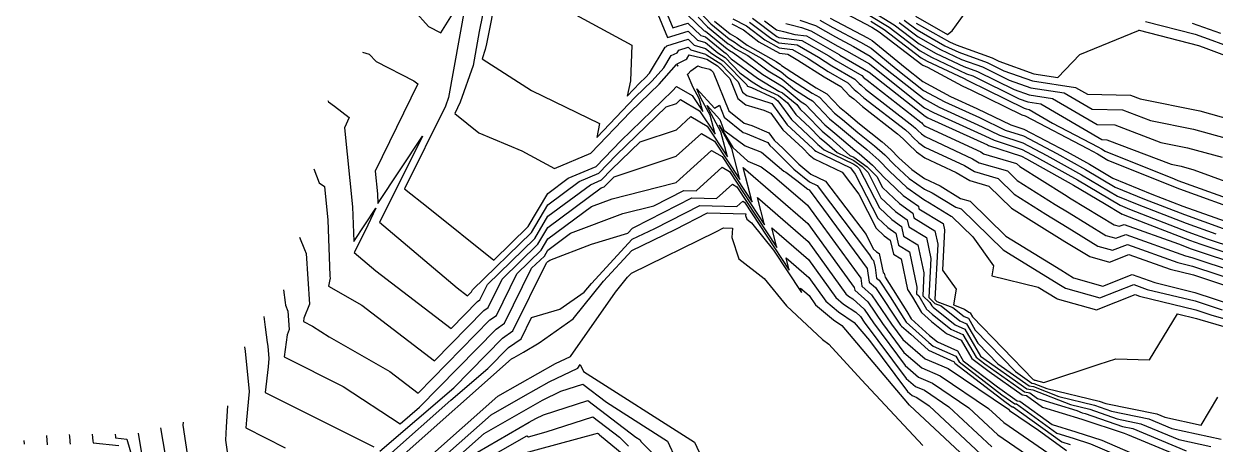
# Model space of a CAD drawing. Header units: millimetres. Extents: x 1157528 to 1158127, y 1280646 to 1281429.
# Drawn here: x 1157611.9 to 1157721, y 1280957.2 to 1280995.7 of the extents above; entities that cross this region are included whole.
import ezdxf

# ---------------------------------------------------------------- set-up
doc = ezdxf.new("R2010")
doc.units = ezdxf.units.MM
doc.layers.add('OCTUBRE', color=31, linetype='Continuous')

msp = doc.modelspace()

# ---------------------------------------------------------------- linework, layer by layer
at = {"layer": 'OCTUBRE', "flags": 128}
for points, elevation in [([(1157693.52, 1280996.44), (1157696.47, 1280994.77), (1157696.9, 1280995.09), (1157700.05, 1280999.52)], 421), ([(1157654.25, 1280998.22), (1157653.61, 1280995.02), (1157653.05, 1280991.92), (1157651.88, 1280988.55), (1157651.37, 1280987.51), (1157653.59, 1280985.76), (1157657.52, 1280984.1), (1157660.49, 1280982.48), (1157663.81, 1280983.89), (1157667.45, 1280987.67), (1157670.07, 1280990.21), (1157671.65, 1280992), (1157671.74, 1280991.95), (1157671.79, 1280991.86), (1157671.78, 1280991.93), (1157671.74, 1280991.99), (1157671.71, 1280992.06), (1157672.53, 1280992.46), (1157672.6, 1280992.54), (1157672.82, 1280992.9), (1157673.97, 1280992.63), (1157674.19, 1280992.55), (1157674.44, 1280992.49), (1157675.43, 1280991.89), (1157676.55, 1280990.73), (1157677.29, 1280988.9), (1157678.01, 1280988.32), (1157679.66, 1280987.81), (1157680.3, 1280987.54), (1157681.4, 1280986.02), (1157683.21, 1280984.33), (1157683.81, 1280983.73), (1157684.26, 1280983.36), (1157686.83, 1280982.13), (1157688.34, 1280980.12), (1157689.95, 1280977), (1157690.66, 1280976.32), (1157691.23, 1280975.92), (1157691.51, 1280974.62), (1157692.21, 1280974.19), (1157692.81, 1280971.39), (1157693.26, 1280970.68), (1157694.08, 1280969.29), (1157694.99, 1280968.47), (1157696.36, 1280967.37), (1157697.71, 1280966.76), (1157698.69, 1280965.07), (1157700.26, 1280963.87), (1157703.28, 1280961.74), (1157703.68, 1280961.67), (1157705.15, 1280960.61), (1157708.75, 1280959.5), (1157712.63, 1280958.22), (1157712.92, 1280958.1), (1157718.67, 1280955.71)], 434.5), ([(1157655.2, 1280998.53), (1157654.27, 1280993.91), (1157654.17, 1280993.39), (1157653.88, 1280992.54), (1157658.41, 1280989.63), (1157664.63, 1280986.61), (1157664.36, 1280985.33), (1157667.89, 1280989), (1157669.45, 1280990.52), (1157670.5, 1280991.7), (1157671.17, 1280992.82), (1157671.72, 1280993.07), (1157671.88, 1280993.32), (1157672.74, 1280993.59), (1157672.99, 1280993.35), (1157674.32, 1280992.96), (1157674.35, 1280992.93), (1157674.41, 1280992.89), (1157675.72, 1280992.08), (1157677.32, 1280990.43), (1157677.71, 1280989.47), (1157678.09, 1280989.16), (1157680.21, 1280988.51), (1157680.39, 1280988.44), (1157681.8, 1280986.49), (1157684.11, 1280984.33), (1157684.28, 1280984.16), (1157684.41, 1280984.06), (1157687.59, 1280982.54), (1157688.01, 1280981.97), (1157690.09, 1280977.93), (1157691.01, 1280977.06), (1157691.74, 1280976.54), (1157691.98, 1280975.45), (1157692.99, 1280974.84), (1157693.67, 1280971.6), (1157693.64, 1280970.99), (1157693.83, 1280970.81), (1157694.55, 1280969.59), (1157695.07, 1280969.12), (1157696.77, 1280967.76), (1157697.88, 1280967.26), (1157699.08, 1280965.18), (1157699.87, 1280964.57), (1157703.51, 1280962.01), (1157703.99, 1280961.93), (1157704.71, 1280961.41), (1157708.3, 1280960.3), (1157708.8, 1280960.1), (1157709.05, 1280960.04), (1157712.49, 1280958.84), (1157713.43, 1280958.64), (1157718.29, 1280956.62)], 434), ([(1157658.8, 1280998.59), (1157667.57, 1280993.77), (1157667.45, 1280990.5), (1157667.16, 1280989.11), (1157668.32, 1280990.32), (1157668.84, 1280990.82), (1157669.19, 1280991.22), (1157670.62, 1280993.61), (1157670.74, 1280993.67), (1157670.77, 1280993.72), (1157672.73, 1280994.32), (1157673.29, 1280993.79), (1157674.32, 1280993.48), (1157674.89, 1280993.01), (1157675.92, 1280992.34), (1157676.01, 1280992.28), (1157678.09, 1280990.14), (1157678.13, 1280990.04), (1157678.17, 1280990.01), (1157678.52, 1280989.9), (1157680.64, 1280988.93), (1157680.95, 1280988.68), (1157682.19, 1280986.96), (1157684.24, 1280985.05), (1157684.59, 1280984.69), (1157684.75, 1280984.56), (1157685.18, 1280984.18), (1157687.88, 1280982.88), (1157688.17, 1280982.68), (1157688.38, 1280982.47), (1157690.23, 1280978.87), (1157691.36, 1280977.79), (1157692.26, 1280977.16), (1157692.44, 1280976.29), (1157693.76, 1280975.49), (1157694.3, 1280972.92), (1157694.2, 1280970.82), (1157694.84, 1280970.2), (1157695.02, 1280969.89), (1157695.15, 1280969.77), (1157697.17, 1280968.15), (1157698.04, 1280967.76), (1157699.47, 1280965.28), (1157699.48, 1280965.28), (1157703.73, 1280962.28), (1157704.28, 1280962.19), (1157707.72, 1280960.84), (1157709.48, 1280960.41), (1157711.98, 1280959.54), (1157714.16, 1280959.09), (1157717.64, 1280957.64), (1157720.57, 1280957.01)], 433.5), ([(1157669.44, 1280997.88), (1157670.83, 1280994.48), (1157672.72, 1280995.06), (1157673.59, 1280994.23), (1157674.32, 1280994.01), (1157675.44, 1280993.09), (1157676.12, 1280992.64), (1157677.47, 1280991.25), (1157678.6, 1280990.41), (1157679.52, 1280989.85), (1157681.01, 1280989.17), (1157681.82, 1280988.51), (1157682.59, 1280987.44), (1157683.87, 1280986.24), (1157684.78, 1280985.29), (1157685.22, 1280984.94), (1157686.36, 1280983.93), (1157687.88, 1280983.2), (1157688.64, 1280982.66), (1157689.19, 1280982.1), (1157690.37, 1280979.8), (1157691.71, 1280978.53), (1157692.77, 1280977.78), (1157692.91, 1280977.12), (1157694.53, 1280976.14), (1157694.94, 1280974.23), (1157694.75, 1280970.65), (1157695.31, 1280970.11), (1157695.89, 1280969.89), (1157697.58, 1280968.53), (1157698.2, 1280968.25), (1157699.23, 1280966.47), (1157701.08, 1280964.58), (1157703.95, 1280962.55), (1157704.33, 1280962.49), (1157706.64, 1280961.58), (1157709.91, 1280960.79), (1157711.47, 1280960.24), (1157714.89, 1280959.54), (1157717, 1280958.66), (1157721.51, 1280957.68)], 433), ([(1157670.29, 1280997.88), (1157671.32, 1280995.37), (1157672.71, 1280995.8), (1157673.89, 1280994.66), (1157674.32, 1280994.54), (1157675.98, 1280993.17), (1157676.22, 1280993.01), (1157676.68, 1280992.53), (1157679.08, 1280990.75), (1157681.02, 1280989.57), (1157681.37, 1280989.41), (1157682.68, 1280988.34), (1157682.99, 1280987.91), (1157683.5, 1280987.43), (1157684.98, 1280985.89), (1157685.7, 1280985.31), (1157687.54, 1280983.67), (1157687.88, 1280983.51), (1157689.11, 1280982.64), (1157690, 1280981.74), (1157690.51, 1280980.74), (1157692.06, 1280979.26), (1157693.28, 1280978.4), (1157693.38, 1280977.96), (1157695.3, 1280976.78), (1157695.57, 1280975.55), (1157695.31, 1280970.48), (1157695.5, 1280970.3), (1157696.96, 1280969.75), (1157697.99, 1280968.92), (1157698.37, 1280968.75), (1157698.99, 1280967.67), (1157702.7, 1280963.87), (1157704.17, 1280962.82), (1157704.37, 1280962.79), (1157705.56, 1280962.33), (1157710.35, 1280961.16), (1157710.95, 1280960.95), (1157715.62, 1280959.99), (1157716.36, 1280959.68), (1157719.67, 1280958.96), (1157721.19, 1280961.51)], 432.5), ([(1157672.8, 1280997.87), (1157674.82, 1280995.72), (1157676.48, 1280994.35), (1157676.95, 1280994.1), (1157677.6, 1280993.61), (1157679.48, 1280992.55), (1157680.52, 1280991.78), (1157681.23, 1280991.35), (1157681.86, 1280990.82), (1157684.09, 1280989.39), (1157684.76, 1280989), (1157686.12, 1280987.56), (1157686.84, 1280986.97), (1157688.26, 1280985.77), (1157689.79, 1280984.57), (1157690.73, 1280983.74), (1157691.58, 1280982.84), (1157692.96, 1280981.56), (1157694.35, 1280980.59), (1157695.05, 1280980.26), (1157697.22, 1280978.92), (1157697.71, 1280978.78), (1157701.56, 1280975.02), (1157702.04, 1280974.71), (1157706.65, 1280971.87), (1157707.25, 1280971.5), (1157710.39, 1280970.62), (1157713.5, 1280971.85), (1157714.74, 1280971.4), (1157719.14, 1280970.34), (1157721.6, 1280969.52)], 431), ([(1157652.29, 1280997.25), (1157650.8, 1280988.97), (1157650.53, 1280988.19), (1157646.77, 1280980.62), (1157648.95, 1280978.91), (1157654.95, 1280974.08), (1157658.1, 1280977.15), (1157659.89, 1280980.2), (1157661.76, 1280981.58), (1157664.31, 1280982.66), (1157666.58, 1280985.02), (1157671.29, 1280989.59), (1157671.66, 1280990), (1157673.1, 1280989.16), (1157674.06, 1280987.71), (1157673.75, 1280988.88), (1157673.2, 1280989.91), (1157672.66, 1280991.13), (1157672.73, 1280991.16), (1157672.97, 1280991.43), (1157673.61, 1280991.88), (1157673.92, 1280991.76), (1157674.7, 1280991.58), (1157674.84, 1280991.49), (1157675.01, 1280991.32), (1157676.46, 1280987.76), (1157677.85, 1280986.63), (1157678.55, 1280986.41), (1157680.12, 1280985.75), (1157680.6, 1280985.07), (1157681.41, 1280984.32), (1157682.87, 1280982.87), (1157683.97, 1280981.97), (1157685.31, 1280981.32), (1157689.01, 1280976.42), (1157689.67, 1280975.13), (1157689.96, 1280974.85), (1157690.2, 1280974.68), (1157690.57, 1280972.95), (1157690.67, 1280972.89), (1157690.75, 1280972.52), (1157692.74, 1280969.37), (1157693.14, 1280968.7), (1157694.83, 1280967.17), (1157695.54, 1280966.6), (1157697.39, 1280965.76), (1157697.91, 1280964.86), (1157701.05, 1280962.46), (1157702.84, 1280961.19), (1157703.07, 1280961.16), (1157706.03, 1280959.03), (1157708.22, 1280958.35), (1157710.57, 1280957.58), (1157713.19, 1280956.46)], 435.5), ([(1157647.65, 1280996.95), (1157648.98, 1280995.48), (1157650.1, 1280994.91), (1157651.46, 1280997.1)], 435.5), ([(1157686.01, 1280997.29), (1157689.53, 1280995.42), (1157690.21, 1280995.01), (1157694.12, 1280992), (1157694.19, 1280991.96), (1157694.62, 1280991.76), (1157697.8, 1280990.05), (1157698.67, 1280989.65), (1157703.27, 1280987.41), (1157703.58, 1280987.31), (1157709.28, 1280984.32), (1157710.18, 1280983.81), (1157711.12, 1280983.25), (1157716.53, 1280981.06), (1157717.7, 1280980.6), (1157723.76, 1280978.43)], 424.5), ([(1157689.3, 1280997.05), (1157691.58, 1280995.65), (1157693.86, 1280993.9), (1157695.42, 1280993.02), (1157697.96, 1280991.82), (1157699.22, 1280991.37), (1157702.55, 1280989.72), (1157703.94, 1280989.22), (1157706.07, 1280988.9), (1157710.15, 1280986.51), (1157711.77, 1280986.48), (1157715.99, 1280984.87), (1157718.41, 1280984.38), (1157721.59, 1280983.51)], 423), ([(1157672.7, 1280996.54), (1157674.19, 1280995.1), (1157674.33, 1280995.06), (1157675.28, 1280994.28), (1157676.31, 1280993.43), (1157676.4, 1280993.38), (1157676.52, 1280993.29), (1157676.88, 1280993.09), (1157679.56, 1280991.09), (1157681.41, 1280989.97), (1157683.06, 1280988.6), (1157683.38, 1280988.39), (1157683.47, 1280988.34), (1157685.23, 1280986.48), (1157686.15, 1280985.73), (1157687.98, 1280984.17), (1157688.38, 1280983.86), (1157689.61, 1280982.77), (1157690.72, 1280981.6), (1157691.05, 1280981.3), (1157692.4, 1280980), (1157693.8, 1280979.02), (1157693.85, 1280978.79), (1157696.08, 1280977.43), (1157696.2, 1280976.87), (1157696.01, 1280973.16), (1157697.25, 1280971.43), (1157697.02, 1280969.98), (1157698.03, 1280969.6), (1157698.4, 1280969.31), (1157698.53, 1280969.25), (1157698.75, 1280968.87), (1157704.31, 1280963.15), (1157704.4, 1280963.1), (1157704.41, 1280963.09), (1157704.47, 1280963.07), (1157705.29, 1280962.87), (1157710.34, 1280964.54), (1157711.86, 1280965.04), (1157714.96, 1280964.94), (1157717.52, 1280969.17), (1157719.26, 1280968.74), (1157719.54, 1280968.65), (1157726.13, 1280966.72)], 432), ([(1157673.66, 1280996.34), (1157674.5, 1280995.45), (1157676.39, 1280993.89), (1157676.67, 1280993.74), (1157677.06, 1280993.45), (1157678.18, 1280992.82), (1157680.04, 1280991.44), (1157681.32, 1280990.66), (1157682.46, 1280989.71), (1157683.73, 1280988.89), (1157684.12, 1280988.67), (1157685.67, 1280987.02), (1157686.5, 1280986.35), (1157688.12, 1280984.97), (1157689.09, 1280984.21), (1157690.17, 1280983.25), (1157691.15, 1280982.22), (1157692.74, 1280980.75), (1157693.87, 1280979.95), (1157694.31, 1280979.64), (1157694.31, 1280979.63), (1157694.82, 1280979.32), (1157696.79, 1280978.11), (1157696.86, 1280978.09), (1157698.77, 1280976.22), (1157700.67, 1280973.57), (1157700.52, 1280972.63), (1157704.77, 1280971.61), (1157706.46, 1280970.57), (1157706.51, 1280970.53), (1157710.09, 1280969.52), (1157713.65, 1280970.93), (1157714.04, 1280970.79), (1157719.2, 1280969.54), (1157720.57, 1280969.08), (1157726.34, 1280967.4)], 431.5), ([(1157675.14, 1280995.99), (1157676.57, 1280994.82), (1157677.23, 1280994.46), (1157678.14, 1280993.77), (1157680.79, 1280992.28), (1157680.99, 1280992.12), (1157681.14, 1280992.04), (1157681.26, 1280991.93), (1157684.45, 1280989.88), (1157685.41, 1280989.33), (1157686.57, 1280988.1), (1157687.19, 1280987.6), (1157688.4, 1280986.57), (1157690.49, 1280984.93), (1157691.29, 1280984.22), (1157692.02, 1280983.46), (1157693.19, 1280982.38), (1157694.36, 1280981.55), (1157695.79, 1280980.88), (1157697.64, 1280979.74), (1157698.55, 1280979.48), (1157701.81, 1280976.29), (1157702.89, 1280975.61), (1157706.84, 1280973.18), (1157708, 1280972.47), (1157710.69, 1280971.71), (1157713.36, 1280972.77), (1157715.44, 1280972.02), (1157719.08, 1280971.13), (1157722.63, 1280969.95)], 430.5), ([(1157676.74, 1280995.74), (1157677.78, 1280995.18), (1157679.21, 1280994.09), (1157681.08, 1280993.04), (1157681.86, 1280992.95), (1157682.77, 1280992.42), (1157685.17, 1280990.88), (1157686.7, 1280990), (1157687.47, 1280989.18), (1157687.88, 1280988.85), (1157688.68, 1280988.16), (1157691.9, 1280985.65), (1157692.41, 1280985.19), (1157692.88, 1280984.7), (1157693.63, 1280984.01), (1157694.38, 1280983.47), (1157697.27, 1280982.12), (1157698.5, 1280981.37), (1157700.25, 1280980.87), (1157702.32, 1280978.84), (1157704.6, 1280977.4), (1157707.21, 1280975.79), (1157709.48, 1280974.41), (1157711.28, 1280973.9), (1157713.07, 1280974.61), (1157716.85, 1280973.24), (1157718.96, 1280972.73), (1157724.7, 1280970.82)], 429.5), ([(1157676.83, 1280996.2), (1157678.06, 1280995.54), (1157679.75, 1280994.26), (1157681.06, 1280993.52), (1157682.28, 1280993.37), (1157683.71, 1280992.55), (1157685.53, 1280991.38), (1157687.34, 1280990.33), (1157687.92, 1280989.72), (1157688.22, 1280989.47), (1157688.82, 1280988.96), (1157692.61, 1280986.01), (1157692.98, 1280985.68), (1157693.31, 1280985.33), (1157693.85, 1280984.82), (1157694.4, 1280984.44), (1157698.02, 1280982.74), (1157698.92, 1280982.19), (1157701.1, 1280981.56), (1157702.57, 1280980.12), (1157705.46, 1280978.3), (1157707.4, 1280977.1), (1157710.22, 1280975.37), (1157711.57, 1280974.99), (1157712.92, 1280975.52), (1157717.55, 1280973.85), (1157718.89, 1280973.53), (1157725.73, 1280971.26)], 429), ([(1157678.34, 1280995.9), (1157680.29, 1280994.42), (1157681.04, 1280993.99), (1157682.7, 1280993.8), (1157684.66, 1280992.67), (1157685.89, 1280991.88), (1157687.99, 1280990.66), (1157688.37, 1280990.26), (1157688.57, 1280990.1), (1157688.97, 1280989.76), (1157693.31, 1280986.36), (1157693.54, 1280986.16), (1157693.74, 1280985.95), (1157694.08, 1280985.64), (1157694.41, 1280985.4), (1157698.76, 1280983.37), (1157699.35, 1280983), (1157701.94, 1280982.25), (1157702.83, 1280981.39), (1157706.31, 1280979.19), (1157707.59, 1280978.41), (1157710.96, 1280976.34), (1157711.87, 1280976.08), (1157712.77, 1280976.44), (1157718.25, 1280974.46), (1157718.83, 1280974.32), (1157726.76, 1280971.69)], 428.5), ([(1157678.61, 1280996.26), (1157680.83, 1280994.58), (1157681.02, 1280994.47), (1157683.13, 1280994.22), (1157685.6, 1280992.79), (1157686.25, 1280992.37), (1157688.63, 1280991), (1157688.82, 1280990.8), (1157688.91, 1280990.72), (1157689.11, 1280990.56), (1157694.02, 1280986.72), (1157694.1, 1280986.65), (1157694.18, 1280986.57), (1157694.3, 1280986.45), (1157694.42, 1280986.36), (1157699.5, 1280983.99), (1157699.77, 1280983.82), (1157702.79, 1280982.95), (1157703.08, 1280982.67), (1157707.16, 1280980.09), (1157707.78, 1280979.71), (1157711.7, 1280977.31), (1157712.17, 1280977.18), (1157712.63, 1280977.36), (1157717.61, 1280975.56), (1157718.75, 1280975.12), (1157718.95, 1280975.05), (1157727.51, 1280972.22)], 428), ([(1157679.73, 1280996.01), (1157680.82, 1280995.19), (1157681.46, 1280995.03), (1157682.48, 1280994.77), (1157683.55, 1280994.64), (1157686.55, 1280992.91), (1157686.61, 1280992.87), (1157688.34, 1280991.87), (1157689.24, 1280991.35), (1157689.29, 1280991.32), (1157694.41, 1280987.26), (1157694.65, 1280987.13), (1157700.11, 1280984.64), (1157700.21, 1280984.59), (1157703.23, 1280983.6), (1157703.68, 1280983.37), (1157707.98, 1280980.95), (1157710.84, 1280979.26), (1157712.44, 1280978.28), (1157712.46, 1280978.27), (1157712.48, 1280978.28), (1157712.69, 1280978.2), (1157718.6, 1280975.9), (1157719.64, 1280975.53), (1157727.44, 1280972.95)], 427.5), ([(1157681.68, 1280995.76), (1157682.15, 1280995.64), (1157683.11, 1280995.39), (1157683.97, 1280995.09), (1157686.44, 1280993.68), (1157687.22, 1280993.27), (1157689.32, 1280992.07), (1157690.12, 1280991.42), (1157694.36, 1280988.05), (1157695.17, 1280987.62), (1157699.87, 1280985.47), (1157700.72, 1280985.06), (1157703.29, 1280984.22), (1157704.62, 1280983.53), (1157708.35, 1280981.43), (1157712.26, 1280979.11), (1157713.13, 1280978.76), (1157718.45, 1280976.68), (1157720.32, 1280976.01), (1157727.08, 1280973.78)], 427), ([(1157682.96, 1280996.07), (1157684.37, 1280995.58), (1157686.2, 1280994.54), (1157687.87, 1280993.67), (1157689.4, 1280992.78), (1157690.94, 1280991.52), (1157694.32, 1280988.85), (1157695.7, 1280988.1), (1157699.63, 1280986.31), (1157701.23, 1280985.53), (1157703.35, 1280984.84), (1157705.55, 1280983.68), (1157708.71, 1280981.91), (1157712.03, 1280979.94), (1157713.81, 1280979.22), (1157718.3, 1280977.47), (1157721.01, 1280976.5)], 426.5), ([(1157684.77, 1280996.07), (1157685.96, 1280995.39), (1157688.51, 1280994.06), (1157689.48, 1280993.5), (1157691.77, 1280991.62), (1157694.27, 1280989.64), (1157696.22, 1280988.59), (1157699.39, 1280987.14), (1157701.74, 1280986), (1157703.41, 1280985.46), (1157706.48, 1280983.84), (1157709.08, 1280982.38), (1157711.81, 1280980.77), (1157714.49, 1280979.68), (1157718.15, 1280978.25), (1157721.7, 1280976.98)], 426), ([(1157685.72, 1280996.24), (1157689.15, 1280994.45), (1157689.57, 1280994.21), (1157692.6, 1280991.72), (1157694.22, 1280990.44), (1157696.75, 1280989.07), (1157699.15, 1280987.98), (1157702.25, 1280986.47), (1157703.46, 1280986.08), (1157707.41, 1280984), (1157709.45, 1280982.86), (1157711.58, 1280981.59), (1157715.17, 1280980.14), (1157718, 1280979.03), (1157722.38, 1280977.46)], 425.5), ([(1157689.37, 1280996.51), (1157691.12, 1280995.44), (1157693.95, 1280993.27), (1157695.01, 1280992.67), (1157698.2, 1280991.16), (1157698.78, 1280990.96), (1157703.01, 1280988.86), (1157703.8, 1280988.58), (1157705.01, 1280988.4), (1157710.58, 1280985.13), (1157711.05, 1280985.12), (1157716.93, 1280982.88), (1157717.83, 1280982.7), (1157719.01, 1280982.37), (1157725.02, 1280980.17)], 423.5), ([(1157689.45, 1280995.97), (1157690.66, 1280995.22), (1157694.04, 1280992.63), (1157694.6, 1280992.31), (1157697.93, 1280990.75), (1157698.33, 1280990.53), (1157698.44, 1280990.48), (1157700.05, 1280989.7), (1157703.47, 1280988), (1157703.66, 1280987.94), (1157703.95, 1280987.89), (1157706.08, 1280986.64), (1157710.21, 1280984.47), (1157710.55, 1280984.29), (1157710.9, 1280984.08), (1157717.21, 1280981.52), (1157717.55, 1280981.38), (1157724.44, 1280978.91)], 424), ([(1157692.04, 1280995.87), (1157693.78, 1280994.54), (1157695.82, 1280993.38), (1157697.73, 1280992.48), (1157699.66, 1280991.78), (1157702.09, 1280990.58), (1157704.08, 1280989.87), (1157707.13, 1280989.41), (1157709.71, 1280987.9), (1157712.48, 1280987.84), (1157715.05, 1280986.87), (1157718.98, 1280986.07), (1157724.17, 1280984.64)], 422.5), ([(1157692.5, 1280996.08), (1157693.69, 1280995.17), (1157696.23, 1280993.73), (1157697.49, 1280993.14), (1157700.1, 1280992.2), (1157701.63, 1280991.44), (1157704.23, 1280990.51), (1157708.19, 1280989.91), (1157709.27, 1280989.28), (1157713.2, 1280989.21), (1157714.1, 1280988.86), (1157719.56, 1280987.75), (1157724.23, 1280986.46)], 422), ([(1157693.61, 1280995.8), (1157696.64, 1280994.09), (1157697.26, 1280993.8), (1157700.54, 1280992.61), (1157701.17, 1280992.3), (1157704.37, 1280991.16), (1157706.55, 1280990.83), (1157708.58, 1280992.92), (1157713.94, 1280995.13), (1157713.98, 1280995.14), (1157714.01, 1280995.16), (1157719.43, 1280993.75), (1157719.85, 1280993.6), (1157725.81, 1280991.38)], 421.5), ([(1157714.58, 1280995.96), (1157719.13, 1280994.78), (1157720.64, 1280994.24), (1157725.59, 1280992.4)], 421), ([(1157718.84, 1280995.81), (1157721.44, 1280994.88)], 420.5), ([(1157642.92, 1280993.14), (1157643.55, 1280992.96), (1157644.17, 1280992.27), (1157647.63, 1280990.52), (1157647.99, 1280990.25), (1157644.09, 1280982.22), (1157644.3, 1280980.16), (1157644.33, 1280979.27), (1157648.42, 1280985.44), (1157648.14, 1280984.85), (1157644.48, 1280977.57), (1157651.6, 1280971.53), (1157652.55, 1280970.8), (1157652.88, 1280971.15), (1157652.91, 1280971.17), (1157653.01, 1280971.36), (1157658.39, 1280976.61), (1157659.89, 1280979.16), (1157662.77, 1280981.29), (1157664.55, 1280982.04), (1157666.15, 1280983.7), (1157670.71, 1280988.12), (1157671.66, 1280988.44), (1157672.04, 1280988.79), (1157673.78, 1280987.76), (1157675.19, 1280985.63), (1157674.74, 1280987.36), (1157673.92, 1280988.86), (1157673.51, 1280989.79), (1157675.15, 1280988.02), (1157675.59, 1280988.29), (1157676.04, 1280987.19), (1157677.77, 1280985.78), (1157677.99, 1280985.72), (1157680.02, 1280984.85), (1157680.21, 1280984.6), (1157680.51, 1280984.32), (1157682.41, 1280982.43), (1157683.82, 1280981.27), (1157684.55, 1280980.92), (1157689.34, 1280974.56), (1157689.53, 1280974.19), (1157689.62, 1280974.11), (1157689.68, 1280974.06), (1157689.83, 1280973.4), (1157689.97, 1280972.44), (1157690.2, 1280972.24), (1157691.21, 1280970.72), (1157692.47, 1280968.72), (1157692.67, 1280968.4), (1157694.75, 1280966.52), (1157695.14, 1280966.21), (1157697.22, 1280965.27), (1157697.52, 1280964.75), (1157701.44, 1280961.75), (1157702.62, 1280960.92), (1157702.77, 1280960.9), (1157706.47, 1280958.23), (1157707.95, 1280957.78), (1157709.54, 1280957.25), (1157713.33, 1280955.64)], 436), ([(1157639.77, 1280988.71), (1157639.82, 1280988.58), (1157640.37, 1280988.18), (1157641.72, 1280987.15), (1157641.27, 1280986.21), (1157642.03, 1280978.96), (1157642.14, 1280975.8), (1157644.15, 1280978.84), (1157643.19, 1280976.77), (1157642.18, 1280974.77), (1157644.14, 1280973.1), (1157651.03, 1280967.83), (1157653.45, 1280970.3), (1157653.67, 1280970.45), (1157654.36, 1280971.85), (1157658.69, 1280976.07), (1157659.89, 1280978.12), (1157663.78, 1280980.99), (1157664.8, 1280981.43), (1157665.71, 1280982.38), (1157668.33, 1280984.91), (1157671.65, 1280986.02), (1157672.99, 1280987.24), (1157674.47, 1280986.37), (1157676.32, 1280983.55), (1157675.73, 1280985.84), (1157674.65, 1280987.82), (1157674.46, 1280988.26), (1157675.64, 1280986.97), (1157676, 1280986), (1157676.08, 1280985.93), (1157677.94, 1280984.55), (1157679.44, 1280983.96), (1157681.49, 1280982.22), (1157681.68, 1280982.14), (1157682.68, 1280981.39), (1157683.67, 1280980.57), (1157683.79, 1280980.51), (1157685.12, 1280978.75), (1157689.12, 1280973.3), (1157689.3, 1280972.07), (1157689.86, 1280971.57), (1157692.16, 1280968.13), (1157692.25, 1280968.02), (1157693.1, 1280967.29), (1157694.68, 1280965.87), (1157694.73, 1280965.82), (1157697.06, 1280964.77), (1157697.13, 1280964.64), (1157701.83, 1280961.05), (1157702.39, 1280960.65), (1157702.47, 1280960.64), (1157706.91, 1280957.44), (1157707.68, 1280957.2)], 436.5), ([(1157638.47, 1280982.46), (1157638.98, 1280981.15), (1157639.44, 1280980.82), (1157639.76, 1280977.75), (1157639.94, 1280972.68), (1157639.96, 1280972.37), (1157639.94, 1280972.32), (1157639.82, 1280971.69), (1157642.88, 1280969.94), (1157649.52, 1280964.86), (1157654.02, 1280969.46), (1157654.42, 1280969.74), (1157655.71, 1280972.34), (1157658.98, 1280975.53), (1157659.89, 1280977.08), (1157664.78, 1280980.7), (1157665.04, 1280980.81), (1157665.28, 1280981.05), (1157665.95, 1280981.7), (1157671.64, 1280983.61), (1157673.94, 1280985.69), (1157675.15, 1280984.97), (1157677.45, 1280981.48), (1157676.72, 1280984.32), (1157675.56, 1280986.44), (1157676.83, 1280984.39), (1157678.18, 1280983.16), (1157679.41, 1280982.64), (1157680.64, 1280981.72), (1157683.66, 1280979.11), (1157685.04, 1280977.19), (1157688.53, 1280972.44), (1157688.63, 1280971.7), (1157689.52, 1280970.91), (1157691.33, 1280968.2), (1157692.36, 1280966.82), (1157694.41, 1280965.05), (1157696.52, 1280964.15), (1157702.03, 1280960.41), (1157702.14, 1280960.31), (1157704.79, 1280958.49), (1157707.35, 1280956.65)], 437), ([(1157637.18, 1280976.2), (1157637.63, 1280975.05), (1157637.77, 1280974.69), (1157638.09, 1280970.04), (1157637.57, 1280968.77), (1157637.53, 1280968.46), (1157638.35, 1280968.04), (1157639.87, 1280967.05), (1157645.42, 1280963.87), (1157648.01, 1280961.89), (1157654.59, 1280968.62), (1157655.18, 1280969.02), (1157657.06, 1280972.84), (1157659.27, 1280974.99), (1157659.89, 1280976.04), (1157663.88, 1280978.99), (1157665.77, 1280979.71), (1157671.4, 1280981.12), (1157671.63, 1280981.2), (1157674.88, 1280984.14), (1157675.83, 1280983.58), (1157678.58, 1280979.4), (1157677.76, 1280982.58), (1157683.69, 1280977.45), (1157686.79, 1280973.13), (1157687.93, 1280971.57), (1157687.97, 1280971.33), (1157689.18, 1280970.25), (1157690.51, 1280968.27), (1157692.47, 1280965.63), (1157694.11, 1280964.21), (1157695.8, 1280963.49), (1157700.22, 1280960.49), (1157701.61, 1280959.19), (1157706.14, 1280956.08)], 437.5), ([(1157635.69, 1280971.37), (1157635.85, 1280970.19), (1157635.88, 1280969.95), (1157636.1, 1280969.4), (1157636.21, 1280967.72), (1157636.03, 1280967.25), (1157635.77, 1280965.21), (1157641.16, 1280962.5), (1157646.37, 1280959.09), (1157648.16, 1280960.62), (1157655.16, 1280967.77), (1157655.93, 1280968.31), (1157658.41, 1280973.33), (1157659.57, 1280974.45), (1157659.88, 1280975), (1157661.97, 1280976.54), (1157666.75, 1280978.35), (1157669.58, 1280979.06), (1157672.33, 1280980.47), (1157673.46, 1280980.44), (1157675.83, 1280982.59), (1157676.51, 1280982.19), (1157679.72, 1280977.32), (1157679.07, 1280979.81), (1157683.72, 1280975.8), (1157687.17, 1280970.99), (1157687.41, 1280970.78), (1157687.79, 1280970.53), (1157688.85, 1280969.58), (1157689.68, 1280968.34), (1157692.58, 1280964.43), (1157693.82, 1280963.36), (1157695.09, 1280962.82), (1157698.41, 1280960.56), (1157701.07, 1280958.08), (1157704.77, 1280955.54)], 438), ([(1157644.52, 1280956.59), (1157651.28, 1280962.38), (1157655.73, 1280966.93), (1157656.69, 1280967.6), (1157659.76, 1280973.82), (1157659.86, 1280973.91), (1157659.88, 1280973.96), (1157660.06, 1280974.09), (1157663.9, 1280975.54), (1157667.21, 1280976.54), (1157667.65, 1280977.02), (1157667.81, 1280977.1), (1157673.06, 1280979.78), (1157675.33, 1280979.73), (1157676.78, 1280981.04), (1157677.19, 1280980.79), (1157680.85, 1280975.25), (1157680.38, 1280977.05), (1157683.75, 1280974.14), (1157686.24, 1280970.66), (1157686.95, 1280970.05), (1157688.07, 1280969.31), (1157688.51, 1280968.92), (1157688.85, 1280968.41), (1157692.69, 1280963.23), (1157693.52, 1280962.51), (1157694.37, 1280962.15), (1157696.59, 1280960.64), (1157700.53, 1280956.96)], 438.5), ([(1157645.32, 1280956.18), (1157651.02, 1280961.24), (1157654.4, 1280964.14), (1157656.3, 1280966.09), (1157657.45, 1280966.88), (1157658.4, 1280968.81), (1157661, 1280969.58), (1157663.23, 1280971.14), (1157663.88, 1280971.95), (1157667.62, 1280975.99), (1157669.67, 1280976.99), (1157673.79, 1280979.1), (1157677.2, 1280979.01), (1157677.73, 1280979.49), (1157677.88, 1280979.4), (1157681.98, 1280973.17), (1157681.69, 1280974.29), (1157683.77, 1280972.49), (1157685.32, 1280970.33), (1157686.5, 1280969.33), (1157687.93, 1280968.38), (1157689.32, 1280966.72), (1157692.8, 1280962.03), (1157693.22, 1280961.67), (1157693.65, 1280961.48), (1157694.78, 1280960.72), (1157700, 1280955.85)], 439), ([(1157646.47, 1280956.05), (1157656.57, 1280965.03), (1157656.8, 1280965.16), (1157657.67, 1280965.65), (1157659.09, 1280966.51), (1157662.21, 1280968.7), (1157664.98, 1280972.14), (1157667.59, 1280974.96), (1157671.54, 1280976.89), (1157674.51, 1280978.41), (1157678, 1280978.33), (1157677.99, 1280978.17), (1157678.1, 1280977.82), (1157678.52, 1280977.5), (1157680.55, 1280974.99), (1157683.11, 1280971.1), (1157683, 1280971.52), (1157683.8, 1280970.83), (1157684.39, 1280970), (1157686.04, 1280968.6), (1157686.79, 1280968.1), (1157692.81, 1280960.97), (1157692.91, 1280960.83), (1157692.92, 1280960.82), (1157692.94, 1280960.82), (1157692.97, 1280960.79), (1157699.46, 1280954.74)], 439.5), ([(1157648.78, 1280955.8), (1157655.32, 1280961.61), (1157657.35, 1280962.78), (1157660.6, 1280964.61), (1157661.95, 1280965.26), (1157666.08, 1280971.15), (1157667.19, 1280972.52), (1157667.54, 1280972.9), (1157675.26, 1280976.68), (1157675.96, 1280977.04), (1157676.78, 1280977.02), (1157676.74, 1280976.14), (1157677.36, 1280974.19), (1157679.68, 1280972.41), (1157681.72, 1280969.88), (1157685.02, 1280966.8), (1157685.6, 1280966.37), (1157688.6, 1280963.12), (1157694.19, 1280957.1)], 440.5), ([(1157633.9, 1280968.92), (1157634.03, 1280967.93), (1157634.21, 1280966.52), (1157634.26, 1280966.19), (1157634.36, 1280965.08), (1157634.3, 1280964.3), (1157634.01, 1280961.96), (1157643.96, 1280956.96)], 438.5), ([(1157632.14, 1280966.15), (1157632.2, 1280965.73), (1157632.55, 1280962.05), (1157632.33, 1280959.44), (1157632.24, 1280958.71), (1157635.85, 1280956.89)], 439), ([(1157649.93, 1280955.67), (1157654.7, 1280959.91), (1157657.62, 1280961.59), (1157660, 1280962.93), (1157662.64, 1280964.19), (1157662.86, 1280964.51), (1157663.15, 1280963.89), (1157673.32, 1280957.39), (1157674.81, 1280954.19)], 441), ([(1157651.09, 1280955.55), (1157654.07, 1280958.2), (1157657.9, 1280960.4), (1157659.39, 1280961.24), (1157661.09, 1280962.06), (1157663.09, 1280962.71), (1157665.25, 1280961.06), (1157670.83, 1280957.5), (1157671.6, 1280955.83)], 441.5), ([(1157653.45, 1280956.49), (1157658.17, 1280959.22), (1157658.78, 1280959.56), (1157659.48, 1280959.89), (1157663.55, 1280961.22), (1157667.93, 1280957.86), (1157668.34, 1280957.6), (1157668.4, 1280957.47), (1157669.89, 1280955.96)], 442), ([(1157630.57, 1280960.73), (1157630.47, 1280958.81), (1157630.38, 1280957.58), (1157630.71, 1280955.43)], 439.5), ([(1157653.41, 1280955.38), (1157657.96, 1280957.99), (1157658.13, 1280957.9), (1157659.73, 1280958.34), (1157664, 1280959.73), (1157666.44, 1280957.86), (1157667.26, 1280957.02)], 442.5), ([(1157624.46, 1280958.71), (1157626.64, 1280945.82)], 441), ([(1157626.51, 1280959.23), (1157626.49, 1280958.97), (1157628.03, 1280948.85)], 440.5), ([(1157611.94, 1280957.55), (1157611.97, 1280957.21)], 444), ([(1157614, 1280958.02), (1157614.04, 1280957.56), (1157614.04, 1280957.55), (1157614.08, 1280957.23), (1157614.08, 1280957.17)], 443.5), ([(1157616.1, 1280958.11), (1157616.11, 1280957.91), (1157616.11, 1280957.91), (1157616.15, 1280957.53), (1157616.16, 1280957.49), (1157616.16, 1280957.46), (1157616.16, 1280957.44), (1157616.18, 1280957.21)], 443), ([(1157618.2, 1280958.12), (1157618.23, 1280957.83), (1157618.23, 1280957.81), (1157618.23, 1280957.79), (1157618.23, 1280957.78), (1157618.25, 1280957.54), (1157618.26, 1280957.53), (1157618.27, 1280957.35), (1157620.62, 1280957.11)], 442.5), ([(1157620.3, 1280958.13), (1157620.3, 1280958.13), (1157620.3, 1280958.13), (1157620.3, 1280958.13), (1157620.3, 1280958.13), (1157620.33, 1280957.88), (1157620.33, 1280957.87), (1157620.34, 1280957.79), (1157621.37, 1280957.68), (1157625.02, 1280945.1)], 442), ([(1157622.4, 1280958.24), (1157622.77, 1280956.01)], 441.5), ([(1157657.37, 1280956.3), (1157664.22, 1280958.16), (1157664.45, 1280958.23), (1157664.58, 1280958.13), (1157664.63, 1280958.08), (1157668.1, 1280955.21)], 443)]:
    msp.add_lwpolyline(points, dxfattribs=dict(at, elevation=elevation))

doc.saveas('drawing.dxf')
